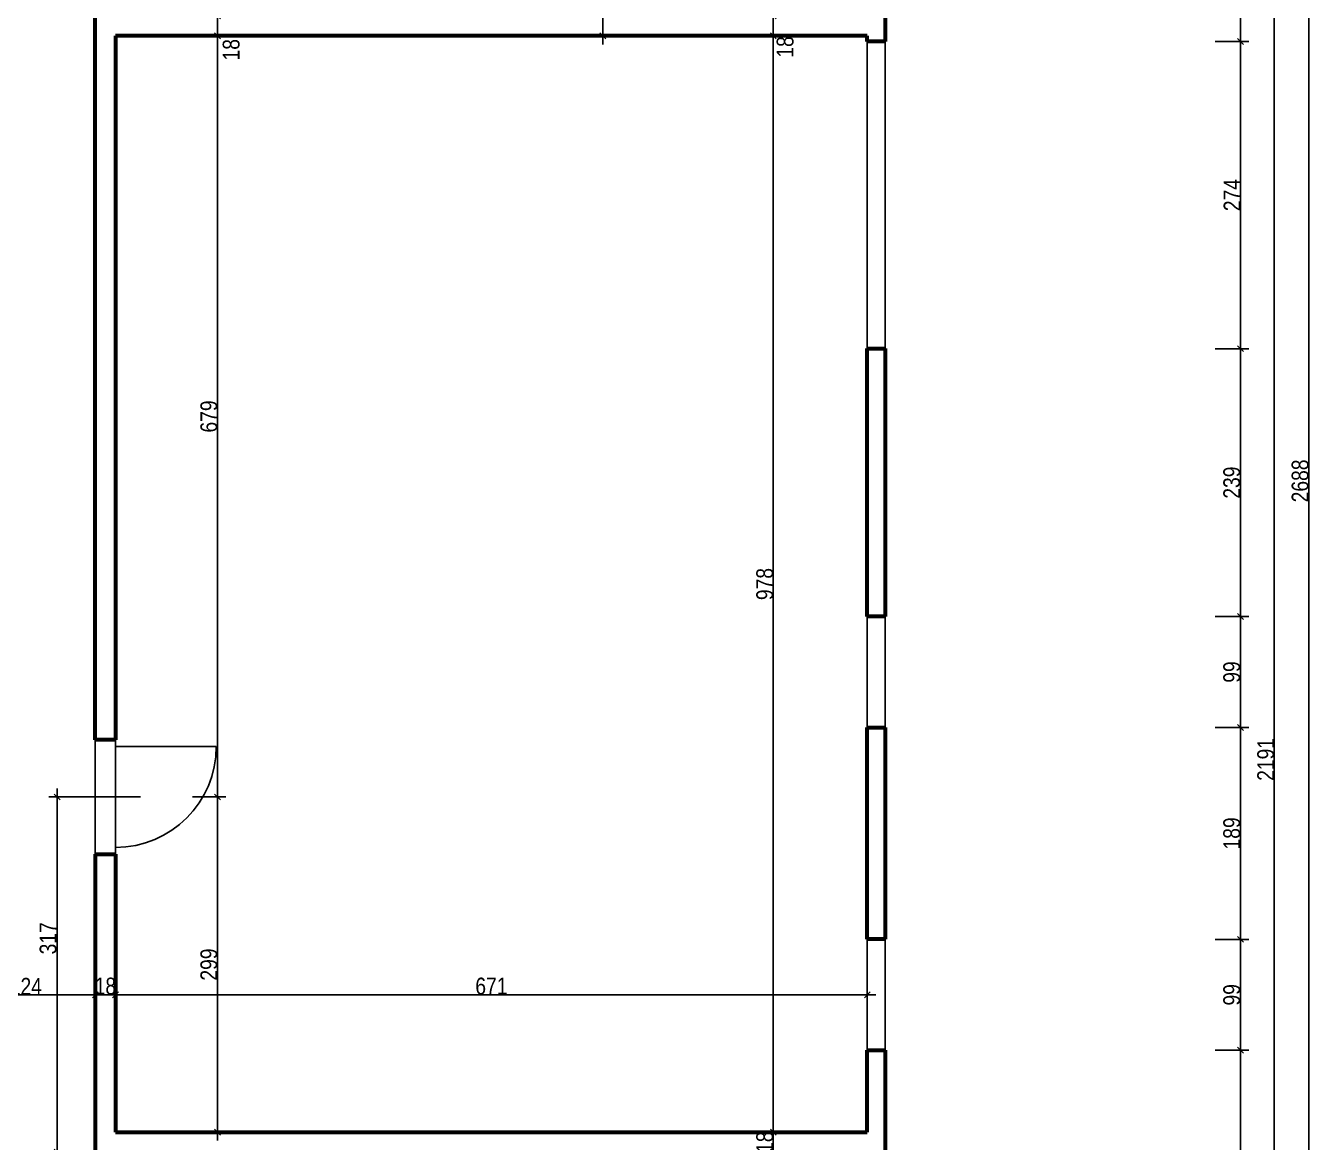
# Model space of a CAD drawing. Header units: centimetres. Extents: x 16433 to 114398, y -50094 to -12305.
# Drawn here: x 41655 to 42807, y -38262 to -37266 of the extents above; entities that cross this region are included whole.
import ezdxf

# ---------------------------------------------------------------- set-up
doc = ezdxf.new("R2010")
doc.units = ezdxf.units.CM
doc.header["$LTSCALE"] = 0.5
doc.layers.get('DEFPOINTS').update_dxf_attribs({"linetype": 'CONTINUOUS'})
for name, color, linetype in [('01_cote_gen', 4, 'CONTINUOUS'), ('01_linteaux', 2, 'CONTINUOUS'), ('AA_COTES', 2, 'CONTINUOUS')]:
    doc.layers.add(name, color=color, linetype=linetype)
doc.layers.add('01_murs_coup', color=5, linetype='CONTINUOUS', lineweight=60)
doc.styles.add('STYLE2', font='ARIALN.TTF')
doc.dimstyles.new('JB50', dxfattribs={"dimscale": 0.1, "dimtxt": 150, "dimasz": 15, "dimexe": 0.1, "dimexo": 0.1, "dimgap": 0.09, "dimtad": 1, "dimdec": 1, "dimdsep": 46, "dimtxsty": 'STYLE2', "dimblk1": 'BOND_G', "dimblk2": 'BOND_D', "dimsah": 1, "dimcen": 1.5, "dimdle": 0.01, "dimse1": 1, "dimse2": 1, "dimclrd": 4, "dimclre": 2, "dimclrt": 6, "dimazin": 2, "dimtfac": 2.333333, "dimtdec": 1, "dimtix": 1, "dimtmove": 2, "dimatfit": 3, "dimldrblk": 'BOND_G', "dimfxl": 1, "dimtolj": 1, "dimtzin": 0, "dimarcsym": 0})

# ---------------------------------------------------------------- blocks, each defined once
blk = doc.blocks.new('BOND_G')
at = {"layer": 'AA_COTES', "color": 0}
for p, q in [((0, -5), (0, 15)), ((5, 0), (-5, 0)), ((1.77, 1.77), (-1.77, -1.77))]:
    blk.add_line(p, q, dxfattribs=at)
blk = doc.blocks.new('BOND_D')
at = {"layer": 'AA_COTES', "color": 0}
for p, q in [((5, 0), (-5, 0)), ((-1.77, -1.77), (1.77, 1.77)), ((0, 5), (0, -15))]:
    blk.add_line(p, q, dxfattribs=at)
blk = doc.blocks.new('*D2669')
at = {"layer": '01_cote_gen', "color": 4, "lineweight": -2, "transparency": 16777216}
blk.add_line((42322, -38269.1), (42322, -38254.1), dxfattribs=at)
at = {"layer": 'DEFPOINTS', "color": 0}
for p in [(42281.5, -38252.6), (42322, -38252.6), (42281.5, -38270.6)]:
    blk.add_point(p, dxfattribs=at)
at = {"layer": '01_cote_gen', "color": 4, "lineweight": -2, "transparency": 16777216, "xscale": 1.5, "yscale": 1.5, "zscale": 1.5}
for name, p, rotation in [('BOND_D', (42322, -38252.6), 90), ('BOND_G', (42322, -38270.6), 270)]:
    blk.add_blockref(name, p, dxfattribs=dict(at, rotation=rotation))
at = {"layer": '01_cote_gen', "color": 6, "transparency": 16777216, "insert": (42314.4, -38261.6), "char_height": 15, "attachment_point": 5, "rotation": 90, "style": 'STYLE2'}
blk.add_mtext('\\A1;18', dxfattribs=at)
blk = doc.blocks.new('*D2670')
at = {"layer": '01_cote_gen', "color": 4, "lineweight": -2, "transparency": 16777216}
blk.add_line((42322, -38251.1), (42322, -37276.1), dxfattribs=at)
at = {"layer": 'DEFPOINTS', "color": 0}
for p in [(42314.5, -37274.6), (42322, -37274.6), (42314.5, -38252.6)]:
    blk.add_point(p, dxfattribs=at)
at = {"layer": '01_cote_gen', "color": 4, "lineweight": -2, "transparency": 16777216, "xscale": 1.5, "yscale": 1.5, "zscale": 1.5}
for name, p, rotation in [('BOND_D', (42322, -37274.6), 90), ('BOND_G', (42322, -38252.6), 270)]:
    blk.add_blockref(name, p, dxfattribs=dict(at, rotation=rotation))
at = {"layer": '01_cote_gen', "color": 6, "transparency": 16777216, "insert": (42314.4, -37763.6), "char_height": 15, "attachment_point": 5, "rotation": 90, "style": 'STYLE2'}
blk.add_mtext('\\A1;978', dxfattribs=at)
blk = doc.blocks.new('*D2671')
at = {"layer": '01_cote_gen', "color": 4, "lineweight": -2, "transparency": 16777216}
blk.add_line((42322, -37273.1), (42322, -37258.1), dxfattribs=at)
at = {"layer": 'DEFPOINTS', "color": 0}
for p in [(42279, -37256.6), (42322, -37256.6), (42279, -37274.6)]:
    blk.add_point(p, dxfattribs=at)
at = {"layer": '01_cote_gen', "color": 4, "lineweight": -2, "transparency": 16777216, "xscale": 1.5, "yscale": 1.5, "zscale": 1.5}
for name, p, rotation in [('BOND_D', (42322, -37256.6), 90), ('BOND_G', (42322, -37274.6), 270)]:
    blk.add_blockref(name, p, dxfattribs=dict(at, rotation=rotation))
at = {"layer": '01_cote_gen', "color": 6, "transparency": 16777216, "insert": (42332.6, -37284.4), "char_height": 15, "attachment_point": 5, "rotation": 90, "style": 'STYLE2'}
blk.add_mtext('\\A1;18', dxfattribs=at)
blk = doc.blocks.new('*D2674')
at = {"layer": '01_cote_gen', "color": 4, "lineweight": -2, "transparency": 16777216}
blk.add_line((42799.9, -36329.1), (42799.9, -39014), dxfattribs=at)
at = {"layer": 'DEFPOINTS', "color": 0}
for p in [(42710.4, -36327.6), (42710.7, -39015.5), (42799.9, -39015.5)]:
    blk.add_point(p, dxfattribs=at)
at = {"layer": '01_cote_gen', "color": 4, "lineweight": -2, "transparency": 16777216, "xscale": 1.5, "yscale": 1.5, "zscale": 1.5}
for name, p, rotation in [('BOND_G', (42799.9, -36327.6), 90), ('BOND_D', (42799.9, -39015.5), 270)]:
    blk.add_blockref(name, p, dxfattribs=dict(at, rotation=rotation))
at = {"layer": '01_cote_gen', "color": 6, "transparency": 16777216, "insert": (42792.2, -37671.6), "char_height": 15, "attachment_point": 5, "rotation": 90, "style": 'STYLE2'}
blk.add_mtext('\\A1;2688', dxfattribs=at)
blk = doc.blocks.new('*D2716')
at = {"layer": '01_cote_gen', "color": 4, "lineweight": -2, "transparency": 16777216}
blk.add_line((42769.1, -36826.1), (42769.1, -39014), dxfattribs=at)
at = {"layer": 'DEFPOINTS', "color": 0}
for p in [(42729.9, -36824.6), (42710.5, -39015.5), (42769.1, -39015.5)]:
    blk.add_point(p, dxfattribs=at)
at = {"layer": '01_cote_gen', "color": 4, "lineweight": -2, "transparency": 16777216, "xscale": 1.5, "yscale": 1.5, "zscale": 1.5}
for name, p, rotation in [('BOND_G', (42769.1, -36824.6), 90), ('BOND_D', (42769.1, -39015.5), 270)]:
    blk.add_blockref(name, p, dxfattribs=dict(at, rotation=rotation))
at = {"layer": '01_cote_gen', "color": 6, "transparency": 16777216, "insert": (42761.5, -37920.1), "char_height": 15, "attachment_point": 5, "rotation": 90, "style": 'STYLE2'}
blk.add_mtext('\\A1;2191', dxfattribs=at)
blk = doc.blocks.new('*D2721')
at = {"layer": '01_cote_gen', "color": 4, "lineweight": -2, "transparency": 16777216}
blk.add_line((42738.9, -37160.1), (42738.9, -37278.1), dxfattribs=at)
at = {"layer": 'DEFPOINTS', "color": 0}
for p in [(42710.4, -37158.6), (42710.4, -37279.6), (42738.9, -37279.6)]:
    blk.add_point(p, dxfattribs=at)
at = {"layer": '01_cote_gen', "color": 4, "lineweight": -2, "transparency": 16777216, "xscale": 1.5, "yscale": 1.5, "zscale": 1.5}
for name, p, rotation in [('BOND_G', (42738.9, -37158.6), 90), ('BOND_D', (42738.9, -37279.6), 270)]:
    blk.add_blockref(name, p, dxfattribs=dict(at, rotation=rotation))
at = {"layer": '01_cote_gen', "color": 6, "transparency": 16777216, "insert": (42731.4, -37219.1), "char_height": 15, "attachment_point": 5, "rotation": 90, "style": 'STYLE2'}
blk.add_mtext('\\A1;121', dxfattribs=at)
blk = doc.blocks.new('*D2722')
at = {"layer": '01_cote_gen', "color": 4, "lineweight": -2, "transparency": 16777216}
blk.add_line((42738.9, -37281.1), (42738.9, -37552.1), dxfattribs=at)
at = {"layer": 'DEFPOINTS', "color": 0}
for p in [(42716.4, -37279.6), (42710.4, -37553.6), (42738.9, -37553.6)]:
    blk.add_point(p, dxfattribs=at)
at = {"layer": '01_cote_gen', "color": 4, "lineweight": -2, "transparency": 16777216, "xscale": 1.5, "yscale": 1.5, "zscale": 1.5}
for name, p, rotation in [('BOND_G', (42738.9, -37279.6), 90), ('BOND_D', (42738.9, -37553.6), 270)]:
    blk.add_blockref(name, p, dxfattribs=dict(at, rotation=rotation))
at = {"layer": '01_cote_gen', "color": 6, "transparency": 16777216, "insert": (42731.4, -37416.6), "char_height": 15, "attachment_point": 5, "rotation": 90, "style": 'STYLE2'}
blk.add_mtext('\\A1;274', dxfattribs=at)
blk = doc.blocks.new('*D2723')
at = {"layer": '01_cote_gen', "color": 4, "lineweight": -2, "transparency": 16777216}
blk.add_line((42738.9, -37555.1), (42738.9, -37791.1), dxfattribs=at)
at = {"layer": 'DEFPOINTS', "color": 0}
for p in [(42710.4, -37553.6), (42710.4, -37792.6), (42738.9, -37792.6)]:
    blk.add_point(p, dxfattribs=at)
at = {"layer": '01_cote_gen', "color": 4, "lineweight": -2, "transparency": 16777216, "xscale": 1.5, "yscale": 1.5, "zscale": 1.5}
for name, p, rotation in [('BOND_G', (42738.9, -37553.6), 90), ('BOND_D', (42738.9, -37792.6), 270)]:
    blk.add_blockref(name, p, dxfattribs=dict(at, rotation=rotation))
at = {"layer": '01_cote_gen', "color": 6, "transparency": 16777216, "insert": (42731.2, -37673.1), "char_height": 15, "attachment_point": 5, "rotation": 90, "style": 'STYLE2'}
blk.add_mtext('\\A1;239', dxfattribs=at)
blk = doc.blocks.new('*D2724')
at = {"layer": '01_cote_gen', "color": 4, "lineweight": -2, "transparency": 16777216}
blk.add_line((42738.9, -37794.1), (42738.9, -37890.1), dxfattribs=at)
at = {"layer": 'DEFPOINTS', "color": 0}
for p in [(42716.4, -37792.6), (42710.4, -37891.6), (42738.9, -37891.6)]:
    blk.add_point(p, dxfattribs=at)
at = {"layer": '01_cote_gen', "color": 4, "lineweight": -2, "transparency": 16777216, "xscale": 1.5, "yscale": 1.5, "zscale": 1.5}
for name, p, rotation in [('BOND_G', (42738.9, -37792.6), 90), ('BOND_D', (42738.9, -37891.6), 270)]:
    blk.add_blockref(name, p, dxfattribs=dict(at, rotation=rotation))
at = {"layer": '01_cote_gen', "color": 6, "transparency": 16777216, "insert": (42731.2, -37842.1), "char_height": 15, "attachment_point": 5, "rotation": 90, "style": 'STYLE2'}
blk.add_mtext('\\A1;99', dxfattribs=at)
blk = doc.blocks.new('*D2725')
at = {"layer": '01_cote_gen', "color": 4, "lineweight": -2, "transparency": 16777216}
blk.add_line((42738.9, -37893.1), (42738.9, -38079.1), dxfattribs=at)
at = {"layer": 'DEFPOINTS', "color": 0}
for p in [(42710.4, -37891.6), (42710.4, -38080.6), (42738.9, -38080.6)]:
    blk.add_point(p, dxfattribs=at)
at = {"layer": '01_cote_gen', "color": 4, "lineweight": -2, "transparency": 16777216, "xscale": 1.5, "yscale": 1.5, "zscale": 1.5}
for name, p, rotation in [('BOND_G', (42738.9, -37891.6), 90), ('BOND_D', (42738.9, -38080.6), 270)]:
    blk.add_blockref(name, p, dxfattribs=dict(at, rotation=rotation))
at = {"layer": '01_cote_gen', "color": 6, "transparency": 16777216, "insert": (42731.2, -37986.1), "char_height": 15, "attachment_point": 5, "rotation": 90, "style": 'STYLE2'}
blk.add_mtext('\\A1;189', dxfattribs=at)
blk = doc.blocks.new('*D2726')
at = {"layer": '01_cote_gen', "color": 4, "lineweight": -2, "transparency": 16777216}
blk.add_line((42738.9, -38082.1), (42738.9, -38178.1), dxfattribs=at)
at = {"layer": 'DEFPOINTS', "color": 0}
for p in [(42710.4, -38080.6), (42710.4, -38179.6), (42738.9, -38179.6)]:
    blk.add_point(p, dxfattribs=at)
at = {"layer": '01_cote_gen', "color": 4, "lineweight": -2, "transparency": 16777216, "xscale": 1.5, "yscale": 1.5, "zscale": 1.5}
for name, p, rotation in [('BOND_G', (42738.9, -38080.6), 90), ('BOND_D', (42738.9, -38179.6), 270)]:
    blk.add_blockref(name, p, dxfattribs=dict(at, rotation=rotation))
at = {"layer": '01_cote_gen', "color": 6, "transparency": 16777216, "insert": (42731.2, -38130.1), "char_height": 15, "attachment_point": 5, "rotation": 90, "style": 'STYLE2'}
blk.add_mtext('\\A1;99', dxfattribs=at)
blk = doc.blocks.new('*D2727')
at = {"layer": '01_cote_gen', "color": 4, "lineweight": -2, "transparency": 16777216}
blk.add_line((42738.9, -38181.1), (42738.9, -38384.1), dxfattribs=at)
at = {"layer": 'DEFPOINTS', "color": 0}
for p in [(42710.4, -38179.6), (42710.4, -38385.6), (42738.9, -38385.6)]:
    blk.add_point(p, dxfattribs=at)
at = {"layer": '01_cote_gen', "color": 4, "lineweight": -2, "transparency": 16777216, "xscale": 1.5, "yscale": 1.5, "zscale": 1.5}
for name, p, rotation in [('BOND_G', (42738.9, -38179.6), 90), ('BOND_D', (42738.9, -38385.6), 270)]:
    blk.add_blockref(name, p, dxfattribs=dict(at, rotation=rotation))
at = {"layer": '01_cote_gen', "color": 6, "transparency": 16777216, "insert": (42731.2, -38282.6), "char_height": 15, "attachment_point": 5, "rotation": 90, "style": 'STYLE2'}
blk.add_mtext('\\A1;206', dxfattribs=at)
blk = doc.blocks.new('*D3107')
at = {"layer": '01_cote_gen', "color": 4, "lineweight": -2, "transparency": 16777216}
blk.add_line((41826, -37276.1), (41826, -37952.1), dxfattribs=at)
at = {"layer": 'DEFPOINTS', "color": 0}
for p in [(41807.8, -37274.6), (41757.3, -37953.6), (41826, -37953.6)]:
    blk.add_point(p, dxfattribs=at)
at = {"layer": '01_cote_gen', "color": 4, "lineweight": -2, "transparency": 16777216, "xscale": 1.5, "yscale": 1.5, "zscale": 1.5}
for name, p, rotation in [('BOND_G', (41826, -37274.6), 90), ('BOND_D', (41826, -37953.6), 270)]:
    blk.add_blockref(name, p, dxfattribs=dict(at, rotation=rotation))
at = {"layer": '01_cote_gen', "color": 6, "transparency": 16777216, "insert": (41818.3, -37614.1), "char_height": 15, "attachment_point": 5, "rotation": 90, "style": 'STYLE2'}
blk.add_mtext('\\A1;679', dxfattribs=at)
blk = doc.blocks.new('*D3108')
at = {"layer": '01_cote_gen', "color": 4, "lineweight": -2, "transparency": 16777216}
blk.add_line((41826, -37955.1), (41826, -38251.1), dxfattribs=at)
at = {"layer": 'DEFPOINTS', "color": 0}
for p in [(41833.5, -37953.6), (41826, -38252.6), (41871.4, -38252.6)]:
    blk.add_point(p, dxfattribs=at)
at = {"layer": '01_cote_gen', "color": 4, "lineweight": -2, "transparency": 16777216, "xscale": 1.5, "yscale": 1.5, "zscale": 1.5}
for name, p, rotation in [('BOND_G', (41826, -37953.6), 90), ('BOND_D', (41826, -38252.6), 270)]:
    blk.add_blockref(name, p, dxfattribs=dict(at, rotation=rotation))
at = {"layer": '01_cote_gen', "color": 6, "transparency": 16777216, "insert": (41818.3, -38103.1), "char_height": 15, "attachment_point": 5, "rotation": 90, "style": 'STYLE2'}
blk.add_mtext('\\A1;299', dxfattribs=at)
blk = doc.blocks.new('*D3111')
at = {"layer": '01_cote_gen', "color": 4, "lineweight": -2, "transparency": 16777216}
blk.add_line((41682.8, -38269.1), (41682.8, -37955.1), dxfattribs=at)
at = {"layer": 'DEFPOINTS', "color": 0}
for p in [(41682.8, -37953.6), (41716.9, -37953.6), (41716.9, -38270.6)]:
    blk.add_point(p, dxfattribs=at)
at = {"layer": '01_cote_gen', "color": 4, "lineweight": -2, "transparency": 16777216, "xscale": 1.5, "yscale": 1.5, "zscale": 1.5}
for name, p, rotation in [('BOND_D', (41682.8, -37953.6), 90), ('BOND_G', (41682.8, -38270.6), 270)]:
    blk.add_blockref(name, p, dxfattribs=dict(at, rotation=rotation))
at = {"layer": '01_cote_gen', "color": 6, "transparency": 16777216, "insert": (41674.8, -38079.7), "char_height": 15, "attachment_point": 5, "rotation": 90, "style": 'STYLE2'}
blk.add_mtext('\\A1;317', dxfattribs=at)
blk = doc.blocks.new('*D3115')
at = {"layer": '01_cote_gen', "color": 4, "lineweight": -2, "transparency": 16777216}
blk.add_line((41826, -37273.1), (41826, -37258.1), dxfattribs=at)
at = {"layer": 'DEFPOINTS', "color": 0}
for p in [(41826, -37256.6), (41872.4, -37256.6), (41872.4, -37274.6)]:
    blk.add_point(p, dxfattribs=at)
at = {"layer": '01_cote_gen', "color": 4, "lineweight": -2, "transparency": 16777216, "xscale": 1.5, "yscale": 1.5, "zscale": 1.5}
for name, p, rotation in [('BOND_D', (41826, -37256.6), 90), ('BOND_G', (41826, -37274.6), 270)]:
    blk.add_blockref(name, p, dxfattribs=dict(at, rotation=rotation))
at = {"layer": '01_cote_gen', "color": 6, "transparency": 16777216, "insert": (41838.2, -37286.9), "char_height": 15, "attachment_point": 5, "rotation": 90, "style": 'STYLE2'}
blk.add_mtext('\\A1;18', dxfattribs=at)
blk = doc.blocks.new('*D3121')
at = {"layer": '01_cote_gen', "color": 4, "lineweight": -2, "transparency": 16777216}
blk.add_line((41594.4, -38130.1), (41715.4, -38130.1), dxfattribs=at)
at = {"layer": 'DEFPOINTS', "color": 0}
for p in [(41592.9, -38117), (41716.9, -38122.7), (41716.9, -38130.1)]:
    blk.add_point(p, dxfattribs=at)
at = {"layer": '01_cote_gen', "color": 4, "lineweight": -2, "transparency": 16777216, "xscale": 1.5, "yscale": 1.5, "zscale": 1.5, "rotation": 180}
blk.add_blockref('BOND_G', (41592.9, -38130.1), dxfattribs=at)
at = {"layer": '01_cote_gen', "color": 4, "lineweight": -2, "transparency": 16777216, "xscale": 1.5, "yscale": 1.5, "zscale": 1.5}
blk.add_blockref('BOND_D', (41716.9, -38130.1), dxfattribs=at)
at = {"layer": '01_cote_gen', "color": 6, "transparency": 16777216, "insert": (41654.9, -38122.5), "char_height": 15, "attachment_point": 5, "style": 'STYLE2'}
blk.add_mtext('\\A1;124', dxfattribs=at)
blk = doc.blocks.new('*D3122')
at = {"layer": '01_cote_gen', "color": 4, "lineweight": -2, "transparency": 16777216}
blk.add_line((41718.4, -38130.1), (41733.4, -38130.1), dxfattribs=at)
at = {"layer": 'DEFPOINTS', "color": 0}
for p in [(41734.9, -38130.1), (41716.9, -38143.3), (41734.9, -38143.3)]:
    blk.add_point(p, dxfattribs=at)
at = {"layer": '01_cote_gen', "color": 4, "lineweight": -2, "transparency": 16777216, "xscale": 1.5, "yscale": 1.5, "zscale": 1.5, "rotation": 180}
blk.add_blockref('BOND_G', (41716.9, -38130.1), dxfattribs=at)
at = {"layer": '01_cote_gen', "color": 4, "lineweight": -2, "transparency": 16777216, "xscale": 1.5, "yscale": 1.5, "zscale": 1.5}
blk.add_blockref('BOND_D', (41734.9, -38130.1), dxfattribs=at)
at = {"layer": '01_cote_gen', "color": 6, "transparency": 16777216, "insert": (41725.9, -38122.4), "char_height": 15, "attachment_point": 5, "style": 'STYLE2'}
blk.add_mtext('\\A1;18', dxfattribs=at)
blk = doc.blocks.new('*D3123')
at = {"layer": '01_cote_gen', "color": 4, "lineweight": -2, "transparency": 16777216}
blk.add_line((41736.4, -38130.1), (42404.4, -38130.1), dxfattribs=at)
at = {"layer": 'DEFPOINTS', "color": 0}
for p in [(42405.9, -38130.1), (42405.9, -38130.1), (41734.9, -38143.3)]:
    blk.add_point(p, dxfattribs=at)
at = {"layer": '01_cote_gen', "color": 4, "lineweight": -2, "transparency": 16777216, "xscale": 1.5, "yscale": 1.5, "zscale": 1.5, "rotation": 180}
blk.add_blockref('BOND_G', (41734.9, -38130.1), dxfattribs=at)
at = {"layer": '01_cote_gen', "color": 4, "lineweight": -2, "transparency": 16777216, "xscale": 1.5, "yscale": 1.5, "zscale": 1.5}
blk.add_blockref('BOND_D', (42405.9, -38130.1), dxfattribs=at)
at = {"layer": '01_cote_gen', "color": 6, "transparency": 16777216, "insert": (42070.4, -38122.4), "char_height": 15, "attachment_point": 5, "style": 'STYLE2'}
blk.add_mtext('\\A1;671', dxfattribs=at)
blk = doc.blocks.new('*D3552')
at = {"layer": '01_cote_gen', "color": 4, "lineweight": -2, "transparency": 16777216}
blk.add_line((42169.9, -36329.1), (42169.9, -37273.1), dxfattribs=at)
at = {"layer": 'DEFPOINTS', "color": 0}
for p in [(42174.4, -36327.6), (42169.9, -37274.6), (42174.4, -37274.6)]:
    blk.add_point(p, dxfattribs=at)
at = {"layer": '01_cote_gen', "color": 4, "lineweight": -2, "transparency": 16777216, "xscale": 1.5, "yscale": 1.5, "zscale": 1.5}
for name, p, rotation in [('BOND_G', (42169.9, -36327.6), 90), ('BOND_D', (42169.9, -37274.6), 270)]:
    blk.add_blockref(name, p, dxfattribs=dict(at, rotation=rotation))
at = {"layer": '01_cote_gen', "color": 6, "transparency": 16777216, "insert": (42162.2, -36801.1), "char_height": 15, "attachment_point": 5, "rotation": 90, "style": 'STYLE2'}
blk.add_mtext('\\A1;947', dxfattribs=at)

msp = doc.modelspace()

# ---------------------------------------------------------------- linework, layer by layer
at = {"layer": '01_linteaux'}
for p, q in [((42405.884, -37553.554), (42405.884, -37279.554)), ((42421.884, -37553.554), (42421.884, -37279.554)), ((42405.884, -37792.558), (42405.884, -37891.558)), ((42421.884, -37792.558), (42421.884, -37891.558)), ((41716.885, -37902.568), (41716.885, -38004.565)), ((41734.885, -37902.568), (41734.885, -38004.565)), ((41734.886, -37908.568), (41824.884, -37908.569)), ((41694.48, -37953.567), (41757.291, -37953.567)), ((42405.884, -38080.563), (42405.884, -38179.563)), ((42421.884, -38080.563), (42421.884, -38179.563))]:
    msp.add_line(p, q, dxfattribs=at)
msp.add_arc((41734.886, -37908.568), 89.997, 269.99948, 359.999465, dxfattribs=at)
at = {"layer": '01_murs_coup'}
for p, q in [((41716.885, -37902.568), (41716.886, -37004.561)), ((42421.884, -37158.557), (42421.884, -37279.554)), ((41734.889, -37274.568), (41734.885, -37902.568)), ((42405.884, -37274.562), (41734.889, -37274.568)), ((42405.884, -37279.554), (42405.884, -37274.562)), ((42421.884, -37279.554), (42405.884, -37279.554)), ((42405.884, -37553.554), (42421.884, -37553.554)), ((42405.884, -37792.558), (42405.884, -37553.554)), ((42421.884, -37553.554), (42421.884, -37792.558)), ((42421.884, -37792.558), (42405.884, -37792.558)), ((42405.884, -37891.558), (42421.884, -37891.558)), ((42405.884, -38080.563), (42405.884, -37891.558)), ((42421.884, -37891.558), (42421.884, -38080.563)), ((41734.885, -37902.568), (41716.885, -37902.568)), ((41716.885, -38004.565), (41734.885, -38004.565)), ((41716.885, -38004.565), (41716.885, -38270.567)), ((41734.885, -38004.565), (41734.885, -38252.567)), ((42421.884, -38080.563), (42405.884, -38080.563)), ((42405.884, -38252.567), (42405.884, -38179.563)), ((42405.884, -38179.563), (42421.884, -38179.563)), ((42421.884, -38179.563), (42421.884, -38385.568)), ((41734.885, -38252.567), (42405.884, -38252.567))]:
    msp.add_line(p, q, dxfattribs=at)

# ---------------------------------------------------------------- dimensions: what is measured, and where the dimension line sits
at = {"layer": '01_cote_gen'}
for base, p1, p2, picture, middle in [((42169.879, -37274.564), (42174.417, -36327.559), (42174.425, -37274.564), '*D3552', (42162.212, -36801.062)), ((42799.881, -39015.544), (42710.435, -36327.559), (42710.707, -39015.544), '*D2674', (42792.213, -37671.552)), ((42769.141, -39015.544), (42729.922, -36824.556), (42710.451, -39015.544), '*D2716', (42761.474, -37920.05)), ((42738.9, -37279.554), (42710.435, -37158.557), (42710.435, -37279.554), '*D2721', (42731.36, -37219.056)), ((41825.965, -37953.567), (41807.825, -37274.567), (41757.291, -37953.567), '*D3107', (41818.298, -37614.067)), ((42322.049, -37274.563), (42314.549, -38252.567), (42314.54, -37274.563), '*D2670', (42314.381, -37763.565)), ((42738.9, -37553.554), (42716.4, -37279.554), (42710.435, -37553.554), '*D2722', (42731.36, -37416.554)), ((42738.9, -37792.558), (42710.435, -37553.554), (42710.435, -37792.558), '*D2723', (42731.233, -37673.056)), ((42738.9, -37891.558), (42716.4, -37792.558), (42710.435, -37891.558), '*D2724', (42731.233, -37842.058)), ((42738.9, -38080.563), (42710.435, -37891.558), (42710.435, -38080.563), '*D2725', (42731.233, -37986.061)), ((41825.965, -38252.567), (41833.465, -37953.567), (41871.398, -38252.567), '*D3108', (41818.298, -38103.067)), ((42738.9, -38179.563), (42710.435, -38080.563), (42710.435, -38179.563), '*D2726', (42731.233, -38130.063)), ((42738.9, -38385.568), (42710.435, -38179.563), (42710.435, -38385.568), '*D2727', (42731.233, -38282.565)), ((42322.049, -38252.567), (42281.486, -38270.567), (42281.486, -38252.567), '*D2669', (42314.381, -38261.567))]:
    dim = msp.add_linear_dim(base=base, p1=p1, p2=p2, angle=90, dimstyle='JB50', dxfattribs=at)
    dim.commit()
    dim.dimension.update_dxf_attribs({"geometry": picture, "text_midpoint": middle})
for base, p1, p2, picture, middle in [((41825.965, -37256.562), (41872.378, -37274.567), (41872.378, -37256.562), '*D3115', (41838.172, -37286.909)), ((42322.049, -37256.562), (42278.962, -37274.563), (42278.962, -37256.562), '*D2671', (42332.551, -37284.388)), ((41682.836, -37953.567), (41716.885, -38270.567), (41716.885, -37953.567), '*D3111', (41674.764, -38079.73))]:
    dim = msp.add_linear_dim(base=base, p1=p1, p2=p2, angle=90, dimstyle='JB50', dxfattribs=at)
    dim.commit()
    dim.dimension.update_dxf_attribs({"geometry": picture, "text_midpoint": middle, "dimtype": 160})
for base, p1, p2, picture, middle in [((41716.885, -38130.084), (41592.889, -38117.032), (41716.885, -38122.69), '*D3121', (41654.887, -38122.544)), ((41734.885, -38130.084), (41716.885, -38143.305), (41734.885, -38143.305), '*D3122', (41725.885, -38122.416)), ((42405.884, -38130.084), (41734.885, -38143.305), (42405.884, -38130.063), '*D3123', (42070.384, -38122.416))]:
    dim = msp.add_linear_dim(base=base, p1=p1, p2=p2, dimstyle='JB50', dxfattribs=at)
    dim.commit()
    dim.dimension.update_dxf_attribs({"geometry": picture, "text_midpoint": middle})

doc.saveas('drawing.dxf')
